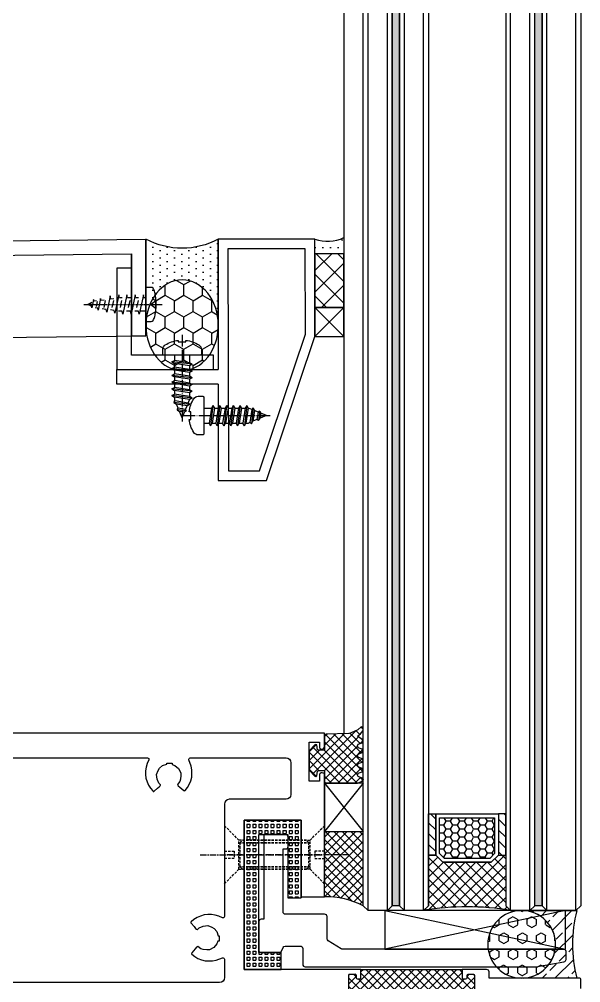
# Model space of a CAD drawing. Header units: millimetres. Extents: x 19684 to 58158, y -7929 to 13062.
# Drawn here: x 54961 to 55077.2, y 4897.6 to 5097.2 of the extents above; entities that cross this region are included whole.
import ezdxf

# ---------------------------------------------------------------- set-up
doc = ezdxf.new("R2010")
doc.units = ezdxf.units.MM
for name, pattern in [('ACAD_ISO04W100', [30, 24, -3, 0, -3]), ('CENTER', [2, 1.25, -0.25, 0.25, -0.25]), ('CONTINOUS', [0]), ('DASHED', [0.75, 0.5, -0.25]), ('HIDDEN', [0.375, 0.25, -0.125])]:
    doc.linetypes.add(name, pattern=pattern)
for name, color, linetype in [('01', 1, 'Continuous'), ('Alum', 4, 'Continuous'), ('CEN', 3, 'ACAD_ISO04W100'), ('F-Alum', 4, 'Continuous'), ('F-Bolt', 32, 'Continuous'), ('F-center', 6, 'ACAD_ISO04W100'), ('F-gasket', 8, 'Continuous'), ('F-Glass', 5, 'Continuous'), ('F-Glazing', 8, 'Continuous'), ('F-Misc', 1, 'Continuous'), ('F-seslants', 8, 'Continuous'), ('F-text', 7, 'Continuous'), ('F_MISC', 8, 'Continuous'), ('FIXING', 6, 'Continuous'), ('FIXINGS BOLTS', 1, 'Continuous'), ('GLAZING', 8, 'Continuous'), ('HAT', 155, 'Continuous'), ('PJ', 4, 'Continuous'), ('REF', 1, 'HIDDEN'), ('SC', 6, 'Continuous'), ('SCREW', 6, 'Continuous'), ('TC', 4, 'Continuous'), ('铝板', 7, 'Continuous')]:
    doc.layers.add(name, color=color, linetype=linetype)

# ---------------------------------------------------------------- blocks, each defined once
blk = doc.blocks.new('*U10')
at = {"layer": 'F-Misc'}
blk.add_lwpolyline([(0, -8.000024006068998), (0, 0), (-37.42235553455971, 0), (-37.42235553455971, -8.000024006068998)], close=True, dxfattribs=at)
for points in [[(0, -8.000024006068998), (-37.42235553455971, 0)], [(-37.42235553455971, -8.000024006068998), (0, 0)]]:
    blk.add_lwpolyline(points, dxfattribs=at)
blk = doc.blocks.new('*U11')
at = {"layer": 'HAT'}
h = blk.add_hatch(dxfattribs=at)
h.set_pattern_fill('ANSI33', color=256, scale=1.166666628937485)
h.set_pattern_definition([(45, (-100240.1432341858, -27818.98356637354), (-2.619241283940741, 2.619241283940741), []), (45, (-100237.5239917706, -27818.98356637354), (-2.619241283940741, 2.619241283940741), [1.852083273438259, -0.9260416367191295])])
edge = h.paths.add_edge_path()
edge.add_arc((6.999999773624912, 25.8588414987122), 26.7895442381215, 254.8530260690202, 285.14697393097975, ccw=False)
edge.add_line((0, 5.921188124257726e-16), (0, -11.07580181467913))
edge.add_arc((6.999999773624912, -11.44017964177985), 7.009477015557685, 2.979783772836811, 177.0202162271633, ccw=False)
edge.add_line((13.99999954724982, -11.07580181467913), (13.99999954724982, 0))
h = blk.add_hatch(dxfattribs=at)
h.set_pattern_fill('HEX', color=256, scale=1.166666628937485)
h.set_pattern_definition([(0, (-100240.1432341858, -27818.98356637354), (0, 1.924740937755226), [1.111249964062955, -2.222499928125909]), (120, (-100240.1432341858, -27818.98356637354), (-1.666874547799909, -0.9623704688776129), [1.111249964062954, -2.222499928125907]), (59.99999999999999, (-100239.0319842218, -27818.98356637354), (-1.666874547799909, 0.9623704688776135), [1.111249964062955, -2.222499928125909])])
edge = h.paths.add_edge_path()
edge.add_arc((6.999999773624912, -11.44017964177985), 7.009477015557685, 0, 360)
at = {"layer": '01'}
blk.add_lwpolyline([(13.99999954724982, 5.921188124257726e-16, -0.1329575385010826), (0, 5.921188124257726e-16), (0, -11.07580181467913, -0.9492999147649731), (13.99999954724982, -11.07580181467913)], format="xyb", close=True, dxfattribs=at)
blk.add_circle((6.999999773624912, -11.44017964177985), 7.009477015557685, dxfattribs=at)
blk = doc.blocks.new('NO8x12P')
at = {"layer": 'CEN', "linetype": 'CENTER', "ltscale": 0.2}
blk.add_line((-9.592326932761353e-14, -12.8285405160664), (-9.592326932761353e-14, 3.398157710084519), dxfattribs=at)
at = {"layer": 'SCREW'}
for p, q in [((-1.4210854715202e-14, 1.053265969820643), (-0.8475015302247293, 2.119215633069331)), ((-1.4210854715202e-14, 1.053265969820643), (0.8448461634855704, 2.115875831097753)), ((-2.337187142653075, 2.842170943040401e-14), (2.337187142653075, -5.684341886080801e-14)), ((1.999999999999979, -0.5125000000000455), (-2.000000000000021, -1.36250000000004)), ((-2.000000000000021, -1.36250000000004), (-1.399999999999999, -1.490000000000038)), ((-1.399999999999999, -5.684341886080801e-14), (-1.399999999999999, -1.235000000000042)), ((-1.399999999999999, -1.490000000000038), (-1.399999999999999, -2.280476389277453)), ((0.8207432045341889, -1.613092069036526), (-0.6684589114083437, -1.929547518674326)), ((1.399999999999956, -0.3850000000000477), (1.399999999999956, -2.842170943040401e-14)), ((1.399999999999956, -0.3850000000000477), (1.999999999999979, -0.5125000000000739)), ((1.399999999999956, -2.085000000000065), (1.399999999999956, -1.490000000000038)), ((1.999999999999979, -2.212500000000063), (-2.000000000000021, -3.062500000000057)), ((-2.000000000000021, -3.062500000000057), (-1.399999999999999, -3.190000000000055)), ((1.999999999999979, -3.91250000000008), (-2.000000000000021, -4.762500000000074)), ((-1.399999999999999, -3.190000000000055), (-1.399999999999999, -3.98047638927747)), ((0.8207432045341889, -3.313092069036543), (-0.6684589114083437, -3.629547518674343)), ((1.399999999999956, -2.085000000000065), (1.999999999999979, -2.212500000000091)), ((1.399999999999956, -3.785000000000082), (1.399999999999956, -3.190000000000055)), ((1.399999999999956, -3.785000000000082), (1.999999999999979, -3.912500000000108)), ((-2.000000000000021, -4.762500000000074), (-1.399999999999999, -4.890000000000072)), ((1.999999999999979, -5.612500000000068), (-1.850269997631077, -6.430682374496627)), ((-1.399999999999999, -4.890000000000072), (-1.399999999999999, -5.680476389277487)), ((0.8207432045341889, -5.013092069036531), (-0.6684589114083437, -5.329547518674332)), ((1.399999999999956, -5.48500000000007), (1.399999999999956, -4.890000000000043)), ((1.399999999999956, -5.48500000000007), (1.999999999999979, -5.612500000000097)), ((-1.850269997631095, -6.430682374496655), (-1.250269997631072, -6.558182374496653)), ((1.763038332498844, -7.353554645236414), (-1.628830258765866, -8.105279779105445)), ((-1.250269997631072, -6.558182374496653), (-1.14875659797169, -7.335399966735366)), ((0.8207432045341889, -6.700830873705627), (-0.6684589114083437, -7.017286323343427)), ((1.163038332498822, -7.226054645236417), (1.243176155889252, -6.612494993488355)), ((1.163038332498822, -7.226054645236417), (1.763038332498844, -7.353554645236443)), ((-1.628830258765866, -8.105279779105445), (-1.028830258765844, -8.232779779105442)), ((1.24336841265373, -9.362169000346995), (-1.223901762609977, -9.886463912590528)), ((-1.223901762609977, -9.886463912590528), (-0.8039017626099607, -9.975713912590521)), ((-1.028830258765844, -8.232779779105442), (-0.9255022707584644, -9.044703282709975)), ((-0.8039017626099607, -9.975713912590521), (-0.732887995395366, -10.51941700356741)), ((0.8207432045341889, -8.400830873705615), (-0.6684589114083437, -8.717286323343444)), ((0.8937415206731671, -9.287873285801112), (0.9773835673968634, -8.647484229945917)), ((0.8937415206731671, -9.287873285801112), (1.24336841265373, -9.362169000346995)), ((1.040702267445205, -10.80661554530127), (-0.7351758146690699, -11.18398963775056)), ((-0.7351758146690699, -11.18398963775056), (-0.3991758146690572, -11.25538963775057)), ((0.5745202431739713, -10.09929923636142), (-0.4679212379858413, -10.32081805110789)), ((-0.3991758146690572, -11.25538963775057), (-2.131628207280301e-14, -12.00159149140154)), ((0.2928180681170502, -11.39994922226902), (-0.2284026724628561, -11.51070862964227)), ((-2.131628207280301e-14, -12.00159149140154), (0.4924985408824014, -11.21581091302329)), ((0.7047022674451924, -10.73521554530126), (0.7716660813703484, -10.22252013365397)), ((0.7047022674451924, -10.73521554530126), (1.040702267445205, -10.80661554530127))]:
    blk.add_line(p, q, dxfattribs=at)
blk.add_lwpolyline([(0, 0), (-3.522119996068504, -8.526512829121202e-14), (-3.522119996068504, 1.13103107049173, -0.2215735973894983), (-3.345515279383463, 1.509989427869669, -0.0552682852387254), (-2.496689816406118, 1.837980642229837, -0.01016361001359487), (-1.453904505300542, 2.050560323755093, -0.03579441331581616), (-0.02108236939839969, 2.153265969820637, -0.0005246549716106378), (9.947598300641403e-14, 2.153243847874705, -0.0005246549716106378), (0.02108236939847075, 2.153265969820637, -0.03579441331581616), (1.453904505300613, 2.050560323755093, -0.01016361001359487), (2.496689816406189, 1.837980642229837, -0.0552682852387254), (3.345515279383534, 1.509989427869669, -0.2215735973894983), (3.522119996068575, 1.13103107049173), (3.522119996068476, -8.526512829121202e-14)], format="xyb", close=True, dxfattribs=at)
blk = doc.blocks.new('A$C7DD26159')
at = {"layer": 'FIXING', "xscale": -1, "rotation": 359.9999999999999}
blk.add_blockref('NO8x12P', (0, 0), dxfattribs=at)
blk = doc.blocks.new('8MMJF')
at = {"ltscale": 5}
h = blk.add_hatch(dxfattribs=at)
h.set_pattern_fill('HONEY', color=251, scale=0.75, style=0)
h.set_pattern_definition([(0, (65572.6175727402, -121989.9938489154), (1.7859375, 1.03111125), [1.190625, -2.38125]), (120, (65572.6175727402, -121989.9938489154), (-1.785937286627927, 1.031111619571272), [1.190624999999999, -2.381249999999999]), (59.99999999999999, (65572.6175727402, -121989.9938489154), (2.133720730101984e-07, 2.062222869571271), [-2.38125, 1.190625])])
edge = h.paths.add_edge_path()
edge.add_ellipse((-9.5, 0), major_axis=(-5, 0), ratio=0.8, start_angle=0, end_angle=360)
at = {"ltscale": 10}
h = blk.add_hatch(dxfattribs=at)
h.set_pattern_fill('DOTS', color=251, scale=0.5, style=0)
h.set_pattern_definition([(0, (65572.6175727402, -121989.9938489154), (0.396875, 0.79375), [0, -0.79375])])
edge = h.paths.add_edge_path()
edge.add_line((-1.77635683940025e-15, 4), (-9.499999999999998, 4))
edge.add_ellipse((-9.5, 0), major_axis=(-5, 0), ratio=0.8, start_angle=90, end_angle=270, ccw=False)
edge.add_line((-8.91525029986322, -4), (0, -4))
edge.add_arc((7.500000000014548, 2.442490654175344e-15), 8.500000000012836, 151.9275130641932, 208.0724869358068, ccw=False)
at = {"color": 6, "linetype": 'CONTINOUS'}
blk.add_lwpolyline([(-9.5, 4), (0, 4, 0.2499999999995721), (0, -4), (-9.5, -4)], format="xyb", dxfattribs=at)
blk.add_ellipse((-9.5, 0), major_axis=(-5, 0), ratio=0.8, dxfattribs=at)
blk = doc.blocks.new('PG42-13')
at = {"layer": 'F-center', "color": 8, "ltscale": 0.1}
blk.add_line((0, 4.160598892762209), (0, -14.03404386090006), dxfattribs=at)
at = {"layer": 'SC'}
for p, q in [((-1.549999999999955, 0), (-1.549999999999955, -1.590192378864685)), ((1.549999999999955, 0), (1.549999999999955, -1.090192378864685)), ((-2.1099999999999, -1.899999999999977), (2.1099999999999, -1.399999999999977)), ((-2.1099999999999, -1.899999999999977), (-1.549999999999955, -1.590192378864685)), ((-2.1099999999999, -1.899999999999977), (-1.549999999999955, -2.209807621135269)), ((-1.549999999999955, -1.590192378864685), (1.549999999999955, -1.090192378864685)), ((-1.549999999999955, -2.209807621135269), (1.549999999999955, -1.709807621135269)), ((1.549999999999955, -0.3098076211352918), (1.549999999999955, -1.090192378864685)), ((2.1099999999999, -1.399999999999977), (1.549999999999955, -1.090192378864685)), ((2.1099999999999, -1.399999999999977), (1.549999999999955, -1.709807621135269)), ((1.549999999999955, -1.709807621135269), (1.549999999999955, -2.490192378864776)), ((-2.1099999999999, -3.299999999999955), (2.1099999999999, -2.799999999999955)), ((-2.1099999999999, -3.299999999999955), (-1.549999999999955, -2.990192378864663)), ((-2.1099999999999, -3.299999999999955), (-1.549999999999955, -3.609807621135246)), ((-1.549999999999955, -2.209807621135269), (-1.549999999999955, -2.990192378864663)), ((-1.549999999999955, -2.990192378864663), (1.549999999999955, -2.490192378864776)), ((-1.549999999999955, -3.609807621135246), (1.549999999999955, -3.10980762113536)), ((-1.549999999999955, -3.609807621135246), (-1.549999999999955, -4.39019237886464)), ((-1.549999999999955, -4.39019237886464), (1.549999999999955, -3.89019237886464)), ((2.1099999999999, -2.799999999999955), (1.549999999999955, -2.490192378864776)), ((2.1099999999999, -2.799999999999955), (1.549999999999955, -3.10980762113536)), ((1.549999999999955, -3.10980762113536), (1.549999999999955, -3.89019237886464)), ((2.1099999999999, -4.200000000000045), (1.549999999999955, -3.89019237886464)), ((-2.1099999999999, -4.699999999999932), (2.1099999999999, -4.200000000000045)), ((-2.1099999999999, -4.699999999999932), (-1.549999999999955, -4.39019237886464)), ((-2.1099999999999, -4.699999999999932), (-1.549999999999955, -5.009807621135224)), ((-2.1099999999999, -6.099999999999909), (2.1099999999999, -5.600000000000023)), ((-2.1099999999999, -6.099999999999909), (-1.549999999999955, -5.790192378864731)), ((-1.549999999999955, -5.009807621135224), (1.549999999999955, -4.509807621135337)), ((-1.549999999999955, -5.009807621135224), (-1.549999999999955, -5.790192378864731)), ((-1.549999999999955, -5.790192378864731), (1.549999999999955, -5.290192378864731)), ((-1.549999999999955, -6.409807621135315), (1.549999999999955, -5.909807621135315)), ((2.1099999999999, -4.200000000000045), (1.549999999999955, -4.509807621135337)), ((1.549999999999955, -4.509807621135224), (1.549999999999955, -5.290192378864731)), ((2.1099999999999, -5.600000000000023), (1.549999999999955, -5.290192378864731)), ((2.1099999999999, -5.600000000000023), (1.549999999999955, -5.909807621135315)), ((1.549999999999955, -5.909807621135315), (1.549999999999955, -6.690192378864822)), ((-2.1099999999999, -6.099999999999909), (-1.549999999999955, -6.409807621135315)), ((-2.1099999999999, -7.5), (2.1099999999999, -7)), ((-2.1099999999999, -7.5), (-1.549999999999955, -7.190192378864708)), ((-2.1099999999999, -7.5), (-1.549999999999955, -7.809807621135405)), ((-1.549999999999955, -6.409807621135315), (-1.549999999999955, -7.190192378864595)), ((-1.549999999999955, -7.190192378864708), (1.549999999999955, -6.690192378864822)), ((-1.549999999999955, -7.809807621135405), (1.549999999999955, -7.309807621135405)), ((-1.549999999999955, -7.809807621135405), (-1.549999999999727, -8.590192378864685)), ((2.1099999999999, -7), (1.549999999999955, -6.690192378864822)), ((2.1099999999999, -7), (1.549999999999955, -7.309807621135405)), ((1.549999999999955, -7.309807621135292), (1.549999999999955, -8.0901923788648)), ((-2.1099999999999, -8.900000000000091), (2.1099999999999, -8.400000000000091)), ((-2.1099999999999, -8.900000000000091), (-1.549999999999955, -8.590192378864685)), ((-2.1099999999999, -8.900000000000091), (-1.549999999999955, -9.209807621135383)), ((-1.582491525557316, -10.23749899591917), (1.730005127810955, -9.845023089121923)), ((-1.582491525557316, -10.23749899591917), (-1.265697031240279, -9.944337061322926)), ((-1.549999999999955, -8.590192378864685), (1.549999999999955, -8.0901923788648)), ((-1.549999999999955, -9.209807621135383), (1.549999999999955, -8.709807621135383)), ((-1.549999999999727, -9.209807621135496), (-1.549999999999955, -9.257968978320378)), ((-1.265697031240279, -9.944337061323154), (-1.549999999999955, -9.257968978320378)), ((-1.265697031239824, -9.944337061322813), (1.446923518546328, -9.50681761780902)), ((1.730005127811182, -9.845023089122037), (1.171896286670062, -10.17079209102735)), ((1.446923518546782, -9.506817617809133), (1.549999999999955, -9.25796897832322)), ((1.730005127811182, -9.845023089122037), (1.446923518546782, -9.506817617808906)), ((2.1099999999999, -8.400000000000091), (1.549999999999955, -8.0901923788648)), ((2.1099999999999, -8.400000000000091), (1.549999999999955, -8.709807621135383)), ((1.549999999999955, -8.709807621135496), (1.549999999999955, -9.25796897832322)), ((-1.582491525557316, -10.23749899591917), (-1.025116830259094, -10.52514904537077)), ((-1.025116830259094, -10.52514904537088), (1.171896286670062, -10.17079209102735)), ((-0.7221140810540874, -11.25666239193788), (-1.025116830258867, -10.52514904537088)), ((-0.9196636874371507, -11.56664626062116), (-0.7221140810540874, -11.25666239193777)), ((-0.919663687437378, -11.56664626062116), (1.025754497339221, -11.34353629736756)), ((-0.9196636874371507, -11.56664626062116), (-0.4815338800729023, -11.83747437598561)), ((-0.7221140810545421, -11.25666239193811), (0.8255086495123578, -11.00704582249182)), ((-0.4815338800722202, -11.83747437598583), (0.5504814176347281, -11.67102029571049)), ((0, -13), (-0.4815338800726749, -11.83747437598549)), ((0, -13), (0.550481417635865, -11.67102029570992)), ((1.025754497339221, -11.34353629736756), (0.5504814176354103, -11.67102029571015)), ((0.8255086495123578, -11.0070458224917), (1.171896286670062, -10.17079209102724)), ((1.025754497339221, -11.34353629736756), (0.8255086495121304, -11.00704582249159))]:
    blk.add_line(p, q, dxfattribs=at)
blk = doc.blocks.new('*U171')
at = {"layer": 'SC', "color": 6}
blk.add_lwpolyline([(3.999999999999545, 0.1999999999999327), (3.999999999999772, 1.135623639735173, 0.2573443962429576), (3.470756914006187, 2.095802620534756, 0.1104181238085093), (0.7999999999997269, 3.050581369148063), (0.7999999999997269, 2.716371473349228), (-0.8000000000001821, 2.716371473349228), (-0.8000000000001821, 3.050581369148063, 0.1104181238085079), (-3.470756914006643, 2.095802620534756, 0.2573443962429576), (-4.000000000000227, 1.135623639735173), (-4.000000000000227, 0.1999999999999327, 0.4142135623730961), (-3.800000000000182, 8.881784197001252e-16), (3.799999999999727, 8.881784197001252e-16, 0.4142135623730698)], format="xyb", close=True, dxfattribs=at)
at = {"layer": 'SC'}
blk.add_blockref('PG42-13', (-2.276446069305597e-13, 8.881784197001252e-16), dxfattribs=at)
blk = doc.blocks.new('A$C299622F7')
at = {"layer": 'F-Glazing', "linetype": 'ByBlock'}
h = blk.add_hatch(dxfattribs=at)
h.set_pattern_fill('DOTS', color=8, angle=22.21760263172666)
h.set_pattern_definition([(22.21760263172667, (-370552.9303108854, -168464.7323931114), (0.1345438177253796, 1.769772096517481), [0, -1.5875])])
edge = h.paths.add_edge_path()
edge.add_arc((-5.841449882253073, 5.29789668507874), 7.886079254769457, 273.0018179832709, 317.7935769383147)
edge.add_line((-5.820766091346741e-11, -8.731149137020111e-11), (1.260427909146529, -3.085873939486874))
edge.add_line((1.260427909175633, -3.085873939489829), (-4.294099531223766, -5.354625530079034))
edge.add_line((-4.294099531252868, -5.354625530089834), (-5.428474502899917, -2.577361872510437))
h = blk.add_hatch(dxfattribs=at)
h.set_pattern_fill('ANSI37', color=8, angle=22.21760263172666)
h.set_pattern_definition([(67.21760263172665, (-370556.7115630002, -168458.4748485172), (-2.927293364741111, 1.229462710594617), []), (157.2176026317266, (-370556.7115630002, -168458.4748485172), (-1.229462710594617, -2.927293364741111), [])])
h.paths.add_polyline_path([(-0.07937778061022982, -15.67342098765948), (5.475148975878255, -13.40466967645625), (1.260423382074805, -3.085875877673971), (-4.294103953754529, -5.354627247390454)])
at = {"layer": 'F-Glazing', "color": 8, "linetype": 'ByBlock'}
blk.add_lwpolyline([(1.26042762506404, -3.085874055541353), (-4.294099350343458, -5.354625456195208), (-0.07937778058112599, -15.67342098763038), (5.475148975849152, -13.40466967645625)], close=True, dxfattribs=at)
blk.add_arc((-5.841441549127921, 5.297905873099808), 7.886079254771174, 273.0018179830308, 317.793576939674, dxfattribs=at)
at = {"layer": 'REF', "linetype": 'ByBlock'}
blk.add_lwpolyline([(-12.59980713488767, -37.91250002536981), (-5.037305328936782, -56.4275902609661), (4.220253665815108, -52.64633219366078), (2.189373157918453, -21.22794789630279), (-5.428474502870813, -2.577361872507026), (-23.94356369093293, -10.13986624323297), (-13.73418279044563, -35.13523664712557)], dxfattribs=at)
at = {"layer": 'REF', "linetype": 'ByBlock', "elevation": -1.43119442512496e-10}
blk.add_lwpolyline([(0.2051364511426073, -21.53638368373504), (-6.523732984613162, -5.185121228394564), (-21.3358043350745, -11.23512472494622), (-3.845144525781507, -53.78025106716086), (2.131577390799066, -51.33905377358315)], close=True, dxfattribs=at)
at = {"layer": 'REF', "linetype": 'ByBlock'}
for points, elevation in [([(2.189373530593002, -21.22794774408976), (5.475148975849152, -13.40466967645625), (7.743900287052384, -18.95919643288653), (-0.07937949054758064, -15.673421686035)], 1.43119442512496e-10), ([(-12.5998045700253, -37.91249897771922), (-32.04063263724674, -45.85312220323249), (-33.17500829283381, -43.0758588250319), (-13.73418022561236, -35.13523559954774)], -1.43119442512496e-10)]:
    blk.add_lwpolyline(points, dxfattribs=dict(at, elevation=elevation))
blk.add_lwpolyline([(5.475148975849152, -13.40466967645625), (-0.07937778058112599, -15.67342098763038), (2.189373530593002, -21.22794774408976), (7.743900287052384, -18.95919643288653)], close=True, dxfattribs=at)
blk = doc.blocks.new('*U19')
at = {"layer": 'F-Misc'}
blk.add_lwpolyline([(0, -10.00746549291965), (0, 0), (-7.999999999996319, 0), (-7.999999999996319, -10.00746549291965)], close=True, dxfattribs=at)
for points in [[(0, -10.00746549291965), (-7.999999999996319, 0)], [(-7.999999999996319, -10.00746549291965), (0, 0)]]:
    blk.add_lwpolyline(points, dxfattribs=at)
blk = doc.blocks.new('A$C7BD36DE1')
at = {"color": 8, "linetype": 'DASHED', "extrusion": (1.844508499941265e-07, -9.327118357810708e-07, 0.999999999999548)}
for p, q in [((1.320775481872261e-06, 5.999999999985448, 5.596270771061895e-06), (-1.320771843893453e-06, -5.999999999992724, -5.596270771061895e-06)), ((3.000000660384103, 2.999999339619535, 2.244782219613939e-06), (1.320775481872261e-06, 5.999999999985448, 5.596270771061895e-06)), ((2.999999339612259, -3.000000660380465, -3.351488551461834e-06), (3.000000660384103, 2.999999339619535, 2.244782219613939e-06)), ((16.99996435301, 2.991327462746995, 0.001032424319277303), (3.000000494270353, 2.991330546290556, 0.001035006627386988)), ((3.000000384185114, 2.491330546326935, 0.001034540271489453), (17.49996424293204, 2.49132735269086, 0.001031865737852081)), ((17.49996424296114, 2.491327352676308, -2.542542164158529e-05), (16.99996435301, 2.991327462746995, -2.542542164158529e-05)), ((17.49996314233431, -2.508672647316416, 0.001027202178876148), (17.49996424296114, 2.491327352676308, 0.001031865737852043)), ((1.652624632697552e-07, 0.7499999990395736, -2.542542164158529e-05), (2.000000165262463, 0.7499995587859303, -2.542542164158529e-05)), ((2.000000165262463, 0.7499995587859303, 0.001033100562357718), (1.999999835086783, -0.7500004412213457, 0.001031701494664944)), ((1.999999835086783, -0.7500004412213457, -2.542542164158529e-05), (-1.649132173042744e-07, -0.7500000009604264, -2.542542164158529e-05)), ((-1.320771843893453e-06, -5.999999999992724, -5.596270771061895e-06), (2.999999339612259, -3.000000660380465, -3.351488551461834e-06)), ((2.99999928354373, -2.508669453673065, 0.001029876712513561), (17.49996314229065, -2.508672647301864, 0.00102720217887619)), ((2.999999173531251, -3.008669453687617, 0.001029410356615926), (16.99996303226362, -3.008672537260281, 0.001026828048506213)), ((16.99996303226362, -3.008672537260281, -2.542542164158529e-05), (17.49996314233431, -2.508672647316416, -2.542542164158529e-05))]:
    blk.add_line(p, q, dxfattribs=at)
at = {"color": 8, "linetype": 'CENTER', "extrusion": (1.844508499941265e-07, -9.327118357810708e-07, 0.999999999999548)}
blk.add_line((-4.999999999847205, 1.099702785722911e-06, 0.001033692185898542), (20.49996385895065, -4.515371983870864e-06, 0.001028988690652717), dxfattribs=at)
blk = doc.blocks.new('A$C57E61DF8')
at = {"layer": 'GLAZING'}
h = blk.add_hatch(dxfattribs=at)
h.set_pattern_fill('ANSI37', color=256, scale=10)
h.set_pattern_definition([(45, (33510.59369597723, 50850.56907076713), (-0.8838834764831844, 0.8838834764831844), []), (135, (33510.59369597723, 50850.56907076713), (-0.8838834764831844, -0.8838834764831843), [])])
h.paths.add_polyline_path([(0, -11.16902688858681), (-0.2901045945036458, -10.95144844270544), (-0.652735337644117, -10.1536608078095), (-0.9428399321477627, -10.0086085105504), (-1.305470675288234, -10.1536608078095), (-1.59557526979188, -10.95144844270544), (-1.958206012932351, -11.16902688858681), (-2.320836756065546, -10.95144844270544), (-2.610941350576468, -10.1536608078095), (-2.973572093709663, -10.0086085105504), (-3.336202836850134, -10.1536608078095), (-3.62630743135378, -10.95144844270544), (-3.988938174494251, -11.16902688858681), (-4.279042768997897, -10.95144844270544), (-5.004304255271563, -10.0086085105504), (-5.511987295663857, -10.66134384819452), (-6.164722633307974, -11.16902688858681), (-6.599879525070719, -11.16902688858681), (-6.889984119574365, -11.02397459133499), (-6.962510268203914, -10.80639614545362), (-6.309774930559797, -10.08113465917995), (-5.65703959291568, -8.703137835262169), (-5.584513444286131, -8.195454794869875), (-5.439461147034308, -3.481255134109233), (-5.149356552523386, -3.191150539598311), (-2.103258310184174, -3.191150539598311), (-2.103258310184174, -1.958206012939627), (-2.175784458813723, -1.740627567058254), (-3.191150539591035, -1.595575269799156), (-3.263676688220585, -1.377996823917783), (-3.191150539591035, -1.160418378036411), (-1.958206012932351, 0), (0, 0), (2.0307321615619, 0), (3.263676688227861, -1.160418378036411), (3.336202836850134, -1.377996823917783), (3.191150539598311, -1.595575269799156), (2.248310607443273, -1.740627567058254), (2.10325831019145, -1.958206012939627), (2.10325831019145, -3.191150539598311), (4.424095066256996, -3.191150539598311), (4.714199660767918, -3.481255134109233), (4.714199660767918, -10.0086085105504), (4.351568917634722, -10.95144844270544), (3.988938174494251, -11.16902688858681), (4.061464323123801, -11.16902688858681), (3.698833579990605, -10.95144844270544), (3.336202836850134, -10.1536608078095), (3.046098242346488, -10.0086085105504), (2.683467499206017, -10.1536608078095), (2.393362904702371, -10.95144844270544), (2.0307321615619, -11.16902688858681), (1.668101418428705, -10.95144844270544), (1.377996823917783, -10.1536608078095), (1.015366080784588, -10.0086085105504), (0.652735337644117, -10.1536608078095), (0.3626307431404712, -10.95144844270544)])
at = {"layer": 'GLAZING', "flags": 128}
blk.add_lwpolyline([(0, -11.16902688858681), (-0.2901045945036458, -10.95144844270544), (-0.652735337644117, -10.1536608078095), (-0.9428399321477627, -10.0086085105504), (-1.305470675288234, -10.1536608078095), (-1.59557526979188, -10.95144844270544), (-1.958206012932351, -11.16902688858681), (-2.320836756065546, -10.95144844270544), (-2.610941350576468, -10.1536608078095), (-2.973572093709663, -10.0086085105504), (-3.336202836850134, -10.1536608078095), (-3.62630743135378, -10.95144844270544), (-3.988938174494251, -11.16902688858681), (-4.279042768997897, -10.95144844270544), (-5.004304255271563, -10.0086085105504), (-5.511987295663857, -10.66134384819452), (-6.164722633307974, -11.16902688858681), (-6.599879525070719, -11.16902688858681), (-6.889984119574365, -11.02397459133499), (-6.962510268203914, -10.80639614545362), (-6.309774930559797, -10.08113465917995), (-5.65703959291568, -8.703137835262169), (-5.584513444286131, -8.195454794869875), (-5.439461147034308, -3.481255134109233), (-5.149356552523386, -3.191150539598311), (-2.103258310184174, -3.191150539598311), (-2.103258310184174, -1.958206012939627), (-2.175784458813723, -1.740627567058254), (-3.191150539591035, -1.595575269799156), (-3.263676688220585, -1.377996823917783), (-3.191150539591035, -1.160418378036411), (-1.958206012932351, 0), (0, 0), (2.0307321615619, 0), (3.263676688227861, -1.160418378036411), (3.336202836850134, -1.377996823917783), (3.191150539598311, -1.595575269799156), (2.248310607443273, -1.740627567058254), (2.10325831019145, -1.958206012939627), (2.10325831019145, -3.191150539598311), (4.424095066256996, -3.191150539598311), (4.714199660767918, -3.481255134109233), (4.714199660767918, -10.0086085105504), (4.351568917634722, -10.95144844270544), (3.988938174494251, -11.16902688858681), (4.061464323123801, -11.16902688858681), (3.698833579990605, -10.95144844270544), (3.336202836850134, -10.1536608078095), (3.046098242346488, -10.0086085105504), (2.683467499206017, -10.1536608078095), (2.393362904702371, -10.95144844270544), (2.0307321615619, -11.16902688858681), (1.668101418428705, -10.95144844270544), (1.377996823917783, -10.1536608078095), (1.015366080784588, -10.0086085105504), (0.652735337644117, -10.1536608078095), (0.3626307431404712, -10.95144844270544)], close=True, dxfattribs=at)
blk = doc.blocks.new('A$C094F658A')
at = {"layer": 'F-gasket'}
h = blk.add_hatch(dxfattribs=at)
h.set_pattern_fill('SQUARE', color=1, scale=5, angle=269.9999873875594, style=0)
h.set_pattern_definition([(269.9999873875594, (31398.10704547868, 51264.18423071678), (0.6249999999999849, -1.375803849772552e-07), [0.625, -0.625]), (359.9999873875594, (31398.10704547868, 51264.18423071678), (1.375803850155255e-07, 0.6249999999999849), [0.625, -0.625])])
h.paths.add_polyline_path([(-69.66187779183747, 52.0225589190668), (-69.66187250346411, 21.09186896160827), (-62.04852218879387, 21.09186728828354), (-62.04852141939045, 24.59185187562252), (-66.66187173534126, 24.5918528897746), (-66.66187793080462, 49.00738901851582), (-60.66187804543006, 49.00738769775489), (-60.66188177251752, 35.91033215809148), (-57.8697610051895, 35.91033149776922), (-57.86976152476927, 52.02255627754494)])
at = {"layer": 'F-seslants'}
h = blk.add_hatch(dxfattribs=at)
h.set_pattern_fill('ANSI37', color=256, scale=9.999999999999998, angle=-90.0000000000051)
h.set_pattern_definition([(314.9999999999949, (50805.19738539262, -33442.735787117), (0.883883476483263, 0.8838834764831061), []), (44.9999999999949, (50805.19738539262, -33442.735787117), (-0.8838834764831055, 0.8838834764832629), [])])
edge = h.paths.add_edge_path()
edge.add_ellipse((-52.45176820507913, 20.45692487963242), major_axis=(11.06777626386783, 11.06777626386783), ratio=0.9999999999999207, start_angle=16.82829953161988, end_angle=47.32244521140126)
edge.add_line((-53.08604566895519, 36.09626741544344), (-53.08604566896247, 49.56761491519865))
edge.add_line((-53.08604566896975, 49.5676149152132), (-45.06212365614192, 49.5676149152132))
edge.add_line((-45.06212365613464, 49.5676149152132), (-45.06212365612737, 34.25491372923716))
at = {"layer": 'FIXINGS BOLTS', "ltscale": 250}
h = blk.add_hatch(dxfattribs=at)
h.set_pattern_fill('ANSI37', color=256, scale=10, angle=90)
h.set_pattern_definition([(135, (10125.87243867123, -19199.31143374362), (-0.8838834764831844, -0.8838834764831843), []), (225, (10125.87243867123, -19199.31143374362), (0.8838834764831843, -0.8838834764831844), [])])
edge = h.paths.add_edge_path()
edge.add_line((-45.52000144852536, 19.12039165710303), (-45.52000144852536, 21.0703915677077))
edge.add_line((-45.52000144852536, 21.0703915677077), (-24.52000144852536, 21.0703915677077))
edge.add_line((-24.52000144852536, 21.0703915677077), (-24.52000144852536, 19.12039165710303))
edge.add_line((-24.52000144852536, 19.12039165710303), (-23.7699514402284, 19.12039156769606))
edge.add_arc((-23.7699514402284, 19.37034155939909), 0.2499499917030334, 270, 360)
edge.add_line((-23.52000144852536, 19.37034155939909), (-23.52000144852536, 19.87039156769606))
edge.add_arc((-23.32000144851372, 19.87039156769606), 0.2000000000116415, 90, 180, ccw=False)
edge.add_line((-23.32000144851372, 20.0703915677077), (-22.220001448537, 20.0703915676786))
edge.add_arc((-22.22000144852245, 19.87039156768151), 0.1999999999970896, 4.168782652413938e-09, 90.00000000416878, ccw=False)
edge.add_line((-22.02000144852536, 19.87039156769606), (-22.02000144852536, 16.19350705149554))
edge.add_arc((-22.2200014485079, 16.19350705152465), 0.1999999999825377, 269.9999999916624, 359.9999999916624, ccw=False)
edge.add_line((-22.220001448537, 15.99350705154211), (-23.32000144851372, 15.99350705154211))
edge.add_arc((-23.32000144852827, 16.1935070515392), 0.1999999999970896, 180.0000000041688, 270.0000000041688, ccw=False)
edge.add_line((-23.52000144852536, 16.19350705152465), (-23.52000144852536, 16.19355705982161))
edge.add_arc((-23.7699514402284, 16.19355705982161), 0.2499499917030334, 0, 90)
edge.add_line((-23.7699514402284, 16.44350705152465), (-24.52000151689026, 16.44350705152465))
edge.add_line((-24.52000151689026, 16.44350705152465), (-24.52000144852536, 14.99350691842119))
edge.add_line((-24.52000144852536, 14.99350691842119), (-45.52000144852536, 14.99350705154211))
edge.add_line((-45.52000144852536, 14.99350705154211), (-45.52000138016047, 16.44350705155375))
edge.add_line((-45.52000138016047, 16.44350705155375), (-46.27005145682233, 16.44350705155375))
edge.add_arc((-46.27005145682233, 16.19355705985072), 0.2499499917030334, 90, 180)
edge.add_line((-46.52000144852536, 16.19355705985072), (-46.52000144852536, 16.19350705155375))
edge.add_arc((-46.720001448537, 16.19350705155375), 0.2000000000116415, -90, 0, ccw=False)
edge.add_line((-46.720001448537, 15.99350705154211), (-47.82000144851372, 15.99350705154211))
edge.add_arc((-47.82000144851372, 16.19350705155375), 0.2000000000116415, 180, 270, ccw=False)
edge.add_line((-48.02000144852536, 16.19350705155375), (-48.02000144852536, 19.87039156769606))
edge.add_arc((-47.82000144851372, 19.87039156769606), 0.2000000000116415, 90, 180, ccw=False)
edge.add_line((-47.82000144851372, 20.0703915677077), (-46.720001448537, 20.0703915677077))
edge.add_arc((-46.720001448537, 19.87039156769606), 0.2000000000116415, 0, 90, ccw=False)
edge.add_line((-46.52000144852536, 19.87039156769606), (-46.52000144852536, 19.37034155939909))
edge.add_arc((-46.27005145682233, 19.37034155939909), 0.2499499917030334, 180, 270)
edge.add_line((-46.27005145682233, 19.12039156769606), (-45.52000144852536, 19.12039165710303))
at = {"layer": 'F-Alum'}
for p, q in [((-45.52000144852536, 21.07034428975749), (-54.97612756357285, 21.07034428975749)), ((-47.82000144851372, 20.07034428975749), (-46.7200014485079, 20.07034428975749)), ((-45.52000144852536, 19.12034437915281), (-45.52000144852536, 21.07034428975749)), ((-48.02000144852536, 16.19345977360354), (-48.02000144852536, 19.87034428974584)), ((-46.52000144852536, 19.87034428974584), (-46.52000144852536, 19.37029428144888)), ((-46.27005145682233, 19.12034428974584), (-45.52000144852536, 19.12034437915281))]:
    blk.add_line(p, q, dxfattribs=at)
for points in [[(-45.70610332027445, 21.07034429708438), (-69.66187275897391, 21.0703442763479), (-69.66187275897391, 52.02255624973623), (-57.8697610051895, 52.02255627754494), (-57.8697610051895, 36.09626741544344), (-53.04000000512315, 36.09626741544344), (-53.04000000512315, 44.34203119347512), (-53.04000000512315, 61.60534329948132, 0.1972853755572405), (-53.71530812088895, 61.78051021913416, 0.2462364819594901), (-54.11328022736416, 61.50872914819047), (-54.11328022736416, 60.07215794430522), (-56.2598406718389, 60.07215794430522), (-56.25984067183163, 68.12175961108005), (-54.11328022736416, 68.12175961108005), (-54.11328022736416, 67.2256038171763, 0.6147112630160135), (-53.36439879592217, 66.80205763725098, 0.2095736137334167), (-53.04000000513042, 67.14362266362878), (-53.04000000512315, 70), (-260, 70)], [(-117.5953307203454, 64.90191894437885), (-89.70335319028527, 64.90191894437885, -0.5338388893812198), (-89.42594976073451, 64.48769400280435), (-89.74954989999242, 63.7018079503323), (-89.98550124788744, 62.99395390663994), (-90.10347692183132, 62.20744941366138), (-90.10347692183132, 61.46027014532592), (-90.02482647253782, 60.67376565234736), (-89.7888751246428, 59.9265863840119), (-89.47427332744701, 59.21873234031955), (-89.08102108095045, 58.58952874594252), (-88.6091183851604, 58.0389756008517), (-88.53046793585963, 57.96032515153638), (-88.41249226191576, 57.96032515153638), (-88.29451658797188, 57.99965037619404), (-87.60632515660836, 58.62885397058562), (-87.25239813476219, 58.90413054311648), (-87.05577201151755, 59.10075666639023), (-87.01644678686716, 59.21873234031955), (-87.01644678686716, 59.29738278960576), (-87.0479069665962, 59.36030314906384), (-87.33104858406296, 59.6906350361096), (-87.72149188593903, 60.4715216398472), (-87.83232382419374, 61.46900908413227), (-87.51726508903084, 62.27916011742491), (-87.19341029779025, 62.7973277833953), (-86.61736858118093, 63.29107782621577), (-85.71871437344089, 63.62807315411919), (-85.71871437344089, 63.81978362429072), (-84.61760808325926, 63.81978362429072), (-84.61760808325926, 63.5592540109792), (-84.030642693142, 63.33914198969433), (-83.29529740443104, 62.70884602794831), (-82.83111930632731, 61.7804898317263), (-82.76932252474944, 61.22431879743817), (-82.84797297404293, 60.51646475374582), (-83.0249364849733, 59.98557422096201), (-83.46734526228101, 59.36620193271665), (-83.4693115235059, 59.36030314904929), (-83.35920089448337, 59.14008189103333), (-83.00527387264447, 58.86480531847337), (-82.17431477788341, 58.12617501203204), (-81.9828180317636, 58.07830082549481), (-81.89105917423149, 58.1241802542645), (-81.3929396620224, 58.7468296445295), (-81.03901264017622, 59.37603323892108), (-80.72441084298771, 60.12321250725654), (-80.52778471973579, 60.870391775592), (-80.48845949509268, 61.61757104392746), (-80.48845949509268, 62.40407553690602), (-80.64576039368694, 63.15125480524148), (-81.12251972444938, 64.5020729090611, -0.5174655677547858), (-80.83962262436398, 64.90191894437885), (-61.01632144967152, 64.90191894437885, -0.4142135623731487), (-60.01632144965697, 63.90191894434975), (-60.01632144965697, 57.31567716647987, -0.4142135623731127), (-61.01632144965697, 56.31567716647987), (-72.76108060858678, 56.31567716647987, 0.4142135623731865), (-73.76108060858678, 55.31567716647987), (-73.76108060860133, 32.04405098527786, -0.5338388893777644), (-74.17530555017584, 31.76664755571983), (-74.96119160264061, 32.09024769498501), (-75.66904564632569, 32.32619904287276), (-76.45555013931153, 32.44417471681663), (-77.20272940764698, 32.44417471681663), (-77.98923390063283, 32.36552426751587), (-78.73641316896828, 32.12957291962812), (-79.44426721266063, 31.81497112242505), (-80.07347080704494, 31.42171887593577), (-80.62402395213576, 30.94981618014572), (-80.70267440142925, 30.87116573084495), (-80.70267440142925, 30.75319005690108), (-80.66334917678614, 30.6352143829572), (-80.03414558239456, 29.9470229515864), (-79.75886900984915, 29.59309592974023), (-79.56224288660451, 29.39646980649559), (-79.44426721266063, 29.35714458185248), (-79.36561676335987, 29.35714458185248), (-79.30269640391634, 29.38860476156697), (-78.97236451687058, 29.67174637905555), (-78.19147791312571, 30.06218968093162), (-77.19399046884791, 30.17302161917905), (-76.38383943555527, 29.85796288400888), (-75.86567176957033, 29.53410809277557), (-75.37192172674986, 28.95806637614442), (-75.03492639886099, 28.05941216842621), (-74.84321592868946, 28.05941216842621), (-74.84321592868946, 26.95830587824457), (-75.10374554200098, 26.95830587824457), (-75.32385756329313, 26.37134048811276), (-75.95415352503187, 25.63599519940908), (-76.88250972123933, 25.17181710130535), (-77.43868075554201, 25.11002031972748), (-78.14653479923436, 25.18867076902825), (-78.67742533200362, 25.36563427996589), (-79.29679762023443, 25.80804305727361), (-79.30269640391634, 25.81000931849121), (-79.52291766195412, 25.69989868946141), (-79.79819423449953, 25.34597166762978), (-80.53682454095542, 24.51501257286873), (-80.58469872748537, 24.32351582674892), (-80.53881929872296, 24.23175696922408), (-79.91616990845068, 23.73363745701499), (-79.2869663140591, 23.37971043516882), (-78.53978704572364, 23.06510863796575), (-77.79260777738818, 22.86848251472111), (-77.04542850905273, 22.829157290078), (-76.25892401606689, 22.829157290078), (-75.51174474773143, 22.98645818867953), (-74.16092664391908, 23.46321751942742, -0.5174655677540365), (-73.76108060860133, 23.18032041934202), (-73.76108060860133, 19.38714374856499, -0.414213562373095), (-74.76108060860133, 18.38714374855044), (-117.5953307203454, 18.38714374855044, -0.4142135623731179)], [(0, 17.1104650497291), (0, 19.08131642671651, 0.4125568397733197), (-0.1999967650990584, 19.28018452139804), (-18.97879731715147, 19.2801883208158), (-18.97879731715147, 20.57039157403779, 0.4142135674278949), (-19.47879732578076, 21.07039157403779), (-19.47879732578076, 21.07039157403779), (-24.52000144852536, 21.0703915677077), (-24.52000144852536, 21.0703915677077), (-24.52000144852536, 21.0703915677077), (-24.52000144852536, 19.12039165710303), (-23.7699514402284, 19.12039156769606, 0.414213562373095), (-23.52000144852536, 19.37034155939909), (-23.52000144852536, 19.87039156769606, -0.414213562373095), (-23.32000144851372, 20.0703915677077), (-22.220001448537, 20.0703915676786, -0.414213562373095), (-22.02000144852536, 19.87039156769606), (-22.02000144852536, 16.19350705149554, -0.414213562373095)]]:
    blk.add_lwpolyline(points, format="xyb", dxfattribs=at)
at = {"layer": 'F-Alum', "flags": 128}
blk.add_lwpolyline([(-61.08909991348628, 49.00738835813536), (-65.62505769544805, 49.00738835813536), (-65.62505769544805, 31.47926495691354), (-66.16187253291719, 31.47926495691354, 0.4142135623730951), (-66.66187253291719, 30.97926495691354), (-66.66187253291719, 25.09185210804571, 0.4142135623730951), (-66.16187253291719, 24.59185210804571), (-62.0702639670053, 24.59185210804571), (-61.62883226809208, 25.62185940550989, -0.3000210814279202), (-61.16925975307822, 25.92489975620992), (-58.05271360377083, 25.92489975620992, -0.4142135623730951), (-57.55271360377083, 25.42489975620992), (-57.55271360377083, 22.12952400100767, 0.4142135623730951), (-57.05271360377083, 21.62952400100767), (-9.29254978928293, 21.62952400100767), (-3.477029368412332, 22.66803245777555, 0.374803551812273), (-3.045019378776487, 23.16338824757258), (-3.045019378776487, 24.78016115464561, 0.4142135623730951), (-3.545019378776487, 25.28016115464561), (-49.31948895182722, 25.28016115464561, -0.1380035656237342), (-49.58021395654941, 25.35352023781161), (-52.27748082653852, 27.00184999167686, -0.2612747610305207), (-52.51675582180906, 27.42849090851087), (-52.51675582180906, 32.01607979438268, 0.4142135623730951), (-53.01675582180906, 32.51607979438268), (-61.12591475094814, 32.51607979438268, -0.4142135623730951), (-61.62591475094814, 33.01607979438268), (-61.62591475094814, 46.04506025109731), (-61.08909991348628, 46.04506025109731, 0.4142135623730951), (-60.58909991348628, 46.54506025109731), (-60.58909991348628, 48.50738835813536, 0.414213562373095)], format="xyb", close=True, dxfattribs=at)
at = {"layer": 'F-Alum'}
for centre, radius, start, end in [((-47.82000144851372, 19.87034428974584), 0.2000000000052751, 90, 180.0000000004169), ((-46.720001448537, 19.87034428974584), 0.2000000000043656, 359.9999999995831, 89.99999999958312), ((-46.27005145682233, 19.37029428144888), 0.2499499917012145, 179.9999999995831, 269.9999999995831)]:
    blk.add_arc(centre, radius, start, end, dxfattribs=at)
at = {"layer": 'F-gasket', "color": 1}
blk.add_polyline3d([(-69.6618772722577, 52.0225589190668, 0), (-69.66187250346411, 21.09186896160827, 0), (-69.66187250346411, 21.09186896160827, 0), (-62.04852218879387, 21.09186728828354, 0), (-62.04852141939045, 24.59185187562252, 0), (-66.66187173534126, 24.5918528897746, 0), (-66.66187793080462, 49.02255825867178, 0), (-60.66187804543006, 49.02255693791085, 0), (-60.66188177251752, 35.91033215809148, 0), (-60.66188177251752, 35.91033215809148, 0), (-57.8697610051895, 35.91033149776922, 0), (-57.8697610051895, 52.02255627754494, 0)], close=True, dxfattribs=at)
at = {"layer": 'F-seslants'}
blk.add_arc((-52.63877811608108, 19.33529617913882), 16.76577274654291, 63.04878973454229, 91.37127682770765, dxfattribs=at)
at = {"layer": 'FIXINGS BOLTS', "ltscale": 250}
blk.add_lwpolyline([(-48.02000144852536, 16.19350705155375), (-48.02000144852536, 19.87039156769606, -0.414213562373095), (-47.82000144851372, 20.0703915677077), (-46.720001448537, 20.0703915677077, -0.414213562373095), (-46.52000144852536, 19.87039156769606), (-46.52000144852536, 19.37034155939909, 0.414213562373095), (-46.27005145682233, 19.12039156769606), (-45.52000144852536, 19.12039165710303), (-45.52000144852536, 21.0703915677077), (-24.52000144852536, 21.0703915677077), (-24.52000144852536, 21.0703915677077), (-24.52000144852536, 21.0703915677077), (-24.52000144852536, 19.12039165710303), (-23.7699514402284, 19.12039156769606, 0.414213562373095), (-23.52000144852536, 19.37034155939909), (-23.52000144852536, 19.87039156769606, -0.414213562373095), (-23.32000144851372, 20.0703915677077), (-22.220001448537, 20.0703915676786, -0.414213562373095), (-22.02000144852536, 19.87039156769606), (-22.02000144852536, 16.19350705149554, -0.414213562373095)], format="xyb", dxfattribs=at)
at = {"layer": 'F_MISC', "xscale": -1, "rotation": 90}
blk.add_blockref('A$C57E61DF8', (-56.23115054472873, 64.39281647614553), dxfattribs=at)
at = {"layer": 'F_MISC', "rotation": 180.0000000000431}
blk.add_blockref('*U19', (-53.04000000512315, 49.67115132245817), dxfattribs=at)
at = {"layer": 'F_MISC'}
blk.add_blockref('A$C7BD36DE1', (-73.76108060859406, 44.83960153385124), dxfattribs=at)
at = {"layer": 'F_MISC', "xscale": -1}
blk.add_blockref('A$C7BD36DE1', (-53.03999920133356, 44.83960153385124, -3.405743846603665e-06), dxfattribs=at)
blk = doc.blocks.new('*U24')
at = {"linetype": 'Continuous'}
for points in [[(-43.56000000512402, 1.000000006141974), (-43.55999987194799, 372.1621403409665), (-45.07999987194799, 372.1621403404187), (-45.08000000512402, 1.00000000559433)], [(-14.04000000000174, 1.000000001268106), (-14.03999986682571, 372.1621403360927), (-15.55999986682571, 372.1621403360926), (-15.56000000000174, 1.000000001268219)]]:
    blk.add_hatch(color=4, dxfattribs=at).paths.add_polyline_path(points)
at = {"layer": 'TC'}
h = blk.add_hatch(dxfattribs=at)
h.set_pattern_fill('ANSI31', color=256, scale=0.5, style=0)
h.set_pattern_definition([(45, (41567.46289831595, 2291.421798873034), (-1.122532015133644, 1.122532015133644), [])])
h.paths.add_polyline_path([(-36.06000000512402, 19.99999538964944), (-36.06000001701294, 11.49999538964944), (-37.56000002024346, 11.49999538964944), (-37.56000000835455, 19.99999538964944)])
h = blk.add_hatch(dxfattribs=at)
h.set_pattern_fill('ANSI31', color=256, scale=0.5, style=0)
h.set_pattern_definition([(45, (41571.46289831595, 2291.421798879027), (-1.122532015133644, 1.122532015133644), [])])
h.paths.add_polyline_path([(-23.06000000865286, 19.99999538405465), (-23.05999999676395, 11.49999538405465), (-21.55999999353342, 11.49999538405465), (-21.56000000542234, 19.99999538405465)])
h = blk.add_hatch(dxfattribs=at)
h.set_pattern_fill('ANSI31', color=256, scale=0.5, style=0)
h.set_pattern_definition([(45, (41571.46289831595, 2291.421798876314), (-1.122532015133644, 1.122532015133644), [])])
h.paths.add_polyline_path([(-23.05999999999447, 19.99999538405465), (-23.05999998811283, 11.49999538405465), (-21.55999998488231, 11.49999538405465), (-21.55999999676395, 19.99999538405465)])
h = blk.add_hatch(dxfattribs=at)
h.set_pattern_fill('HONEY', color=256, scale=0.3, style=0)
h.set_pattern_definition([(0, (41567.46289831595, 2291.421798884622), (1.42875, 0.8248889999999999), [0.9524999999999999, -1.905]), (120, (41567.46289831595, 2291.421798884622), (-1.428749829302342, 0.8248892956570172), [0.9524999999999979, -1.904999999999996]), (59.99999999999999, (41567.46289831595, 2291.421798884622), (1.706976584081587e-07, 1.649778295657017), [-1.905, 0.9524999999999999])])
h.paths.add_polyline_path([(-24.89137084665388, 10.79999538405756), (-23.8599999967523, 11.83136623395914), (-23.8599999967523, 19.19999538405902), (-35.26000000836619, 19.1999953896538), (-35.26000000836619, 11.83136623955393), (-34.22862915846461, 10.79999538965235)])
h = blk.add_hatch(dxfattribs=at)
h.set_pattern_fill('ANSI37', color=256, scale=0.5, style=0)
h.set_pattern_definition([(45, (41567.46289831595, 2291.421798884622), (-1.122532015133644, 1.122532015133644), []), (135, (41567.46289831595, 2291.421798884622), (-1.122532015133644, -1.122532015133644), [])])
edge = h.paths.add_edge_path()
edge.add_line((-31.560000006521, 9.999995389649438), (-34.56000000835455, 9.999995389649438))
edge.add_line((-34.56000000835455, 9.999995389649438), (-36.06000000835455, 11.49999538964944))
edge.add_line((-36.06000000835455, 11.49999538964944), (-37.56000000512402, 11.49999538964944))
edge.add_line((-37.56000000512402, 11.49999538964944), (-37.56000000512402, 1.000000006862546))
edge.add_line((-37.56000000512402, 1.000000006862546), (-38.56000000512402, 6.862546086949806e-09))
edge.add_arc((-29.56000002297012, -51.73927224170339), 52.5162098069729, 80.13218764653152, 99.86781231785102, ccw=False)
edge.add_line((-20.56000000865286, 1.267761007284207e-09), (-21.56000000865286, 1.000000001267761))
edge.add_line((-21.56000000865286, 1.000000001267761), (-21.56000000865286, 11.49999538405465))
edge.add_line((-21.56000000865286, 11.49999538405465), (-23.06000000542234, 11.49999538405465))
edge.add_line((-23.06000000542234, 11.49999538405465), (-24.56000000542234, 9.999995384054653))
edge.add_line((-24.56000000542234, 9.999995384054653), (-31.560000006521, 9.999995389649438))
at = {"color": 4, "linetype": 'Continuous'}
for points in [[(-43.56000000512402, 1.000000006141974), (-43.55999987194799, 372.1621403409665), (-45.07999987194799, 372.1621403404187), (-45.08000000512402, 1.00000000559433)], [(-14.04000000000174, 1.000000001268106), (-14.03999986682571, 372.1621403360927), (-15.55999986682571, 372.1621403360926), (-15.56000000000174, 1.000000001268219)]]:
    blk.add_lwpolyline(points, close=True, dxfattribs=at)
at = {"layer": 'F-Glass'}
for points in [[(-53.07999987194799, 372.1621403404189), (-53.08000000512402, 1.00000000559433), (-52.08000000512402, 5.594330332314712e-09), (-46.08000000512402, 5.594330332314712e-09), (-45.08000000512402, 1.00000000559433), (-45.07999987194799, 372.1621403404191)], [(-37.55999987194799, 372.1621403416873), (-37.56000000512402, 1.00000000686255), (-38.56000000512402, 6.862549639663484e-09), (-42.56000000512402, 6.141974040474452e-09), (-43.56000000512402, 1.000000006141974), (-43.55999987194799, 372.1621403409667)], [(-21.55999986682571, 372.1621403360926), (-21.55999999999447, 1.000000001267765), (-20.55999999999447, 1.267764559997886e-09), (-16.55999999999447, 1.267764559997886e-09), (-15.55999999999447, 1.000000001267765), (-15.55999986682571, 372.1621403360926)], [(-14.03999986682571, 372.1621403360927), (-14.04000000000174, 1.000000001268106), (-13.04000000000174, 1.268105620511051e-09), (-9.040000000001742, 1.988681219700084e-09), (-8.040000000001742, 1.000000001988681), (-8.039999866825712, 372.1621403368135)]]:
    blk.add_lwpolyline(points, dxfattribs=at)
at = {"layer": 'PJ'}
for points in [[(-36.06000000512402, 19.99999538964944), (-36.06000001701294, 11.49999538964944), (-37.56000002024346, 11.49999538964944), (-37.56000000835455, 19.99999538964944)], [(-23.06000000865286, 19.99999538405465), (-23.05999999676395, 11.49999538405465), (-21.55999999353342, 11.49999538405465), (-21.56000000542234, 19.99999538405465)], [(-23.05999999999447, 19.99999538405465), (-23.05999998811283, 11.49999538405465), (-21.55999998488231, 11.49999538405465), (-21.55999999676395, 19.99999538405465)]]:
    blk.add_lwpolyline(points, close=True, dxfattribs=at)
at = {"layer": 'PJ', "ltscale": 3}
for points in [[(-24.55999999676395, 9.999995384054653), (-23.05999999676395, 11.49999538405465), (-23.05999999676395, 19.99999538405465), (-36.06000000835455, 19.99999538964944), (-36.06000000835455, 11.49999538964944), (-34.56000000835455, 9.999995389649438)], [(-24.89137084665388, 10.79999538405756), (-23.8599999967523, 11.83136623395914), (-23.8599999967523, 19.19999538405902), (-35.26000000836619, 19.1999953896538), (-35.26000000836619, 11.83136623955393), (-34.22862915846461, 10.79999538965235)]]:
    blk.add_lwpolyline(points, close=True, dxfattribs=at)
at = {"layer": 'PJ'}
blk.add_lwpolyline([(-31.560000006521, 9.999995389649438), (-34.56000000835455, 9.999995389649438), (-36.06000000835455, 11.49999538964944), (-37.56000000512402, 11.49999538964944), (-37.56000000512402, 1.000000006862546), (-38.56000000512402, 6.862546086949806e-09, -0.08632639570629586), (-20.56000000865286, 1.267761007284207e-09), (-21.56000000865286, 1.000000001267761), (-21.56000000865286, 11.49999538405465), (-23.06000000542234, 11.49999538405465), (-24.56000000542234, 9.999995384054653)], format="xyb", close=True, dxfattribs=at)
at = {"layer": 'TC', "color": 9, "linetype": 'Continuous'}
for p, q in [((-52.08000000512402, 5.594330332314712e-09), (-52.07999987194799, 372.1621403404189)), ((-46.08000000512402, 5.594330332314712e-09), (-46.07999987194799, 372.1621403404191)), ((-42.56000000512402, 6.141974040474452e-09), (-42.55999987194799, 372.1621403409667)), ((-38.56000000512402, 6.862549639663484e-09), (-38.55999987194799, 372.1621403416873)), ((-20.55999999999447, 1.267764559997886e-09), (-20.55999986682571, 372.1621403360926)), ((-16.55999999999447, 1.267764559997886e-09), (-16.55999986682571, 372.1621403360926)), ((-13.04000000000174, 1.268105620511051e-09), (-13.03999986682571, 372.1621403360927)), ((-9.040000000001742, 1.988681219700084e-09), (-9.039999866825712, 372.1621403368135))]:
    blk.add_line(p, q, dxfattribs=at)

msp = doc.modelspace()

# ---------------------------------------------------------------- linework, layer by layer
at = {"layer": 'Alum', "ltscale": 250}
msp.add_lwpolyline([(54219.74378650397, 4744.295241174793), (54143.74390561506, 4744.295241174793, -0.4142135623730951), (54139.74390561506, 4748.295241174793), (54139.74390562251, 5038.901940676335, -0.4058184549518907), (54142.65767493472, 5041.900701131623), (54987.2038175177, 5051.6147302895), (54987.2038175177, 5031.606463244479)], format="xyb", dxfattribs=at)
at = {"layer": 'Alum'}
msp.add_lwpolyline([(54984.2038175177, 5031.520196913104), (54984.2038175177, 5048.527223902117), (54143.71516205743, 5038.929869584691, 0.4058184549513432), (54142.74390562251, 5037.930282766883), (54142.74390561506, 4748.295241174793, 0.4142135623730951), (54143.74390561506, 4747.295241174793), (54219.74378650397, 4747.295241174793)], format="xyb", dxfattribs=at)
msp.add_lwpolyline([(54219.74378650397, 4764.295241175724), (54159.74390562251, 4764.295241175724), (54159.74390562251, 5022.3837562324), (54987.2038175177, 5031.606463244479)], dxfattribs=at)
at = {"layer": 'F-Alum'}
msp.add_line((55028.20378660137, 5279.777613964371), (55028.20378660137, 4949.295260728296), dxfattribs=at)
at = {"layer": '铝板', "color": 4}
for points in [[(54987.20381707812, 5031.616956563029), (54987.2038175177, 5051.614735225509)], [(54984.20381707812, 5048.586963096927), (54984.20381700361, 5031.614735344719), (54987.20381707812, 5031.614735330749)]]:
    msp.add_lwpolyline(points, dxfattribs=at)
at = {"layer": '铝板', "color": 2, "ltscale": 3}
msp.add_lwpolyline([(54981.20381746555, 5045.614735644604), (54981.20381746555, 5024.614735644604), (55001.20381746555, 5024.614735644604), (55001.20381746555, 5027.614735644604), (54984.20381746555, 5027.614735644604), (54984.20381746555, 5045.614735644604)], close=True, dxfattribs=at)

# ---------------------------------------------------------------- block references
for name, p, rotation in [('A$C299622F7', (55028.2037866723, 5051.948096783194), 337.7823973672141), ('A$C7DD26159', (54987.20381726438, 5038.114735245067), 270)]:
    msp.add_blockref(name, p, dxfattribs=dict(rotation=rotation))
at = {"xscale": -1.874997555818481, "yscale": 1.874997555818481, "zscale": 1.874997555818481, "rotation": 270}
msp.add_blockref('8MMJF', (54994.70380763823, 5051.614735644604), dxfattribs=at)
at = {"layer": 'F-Bolt', "xscale": -1}
msp.add_blockref('*U171', (54994.70380763823, 5027.614740998778), dxfattribs=at)
msp.add_blockref('*U171', (54994.70380763823, 5027.614740998778), dxfattribs=at)
at = {"layer": 'F-Bolt', "xscale": -1, "rotation": 90.00000613544135}
msp.add_blockref('*U171', (54999.20379722232, 5015.08480045415), dxfattribs=at)
at = {"layer": 'F-text'}
msp.add_blockref('A$C094F658A', (55077.24378660653, 4879.295260728296), dxfattribs=at)
at = {"layer": 'F_MISC', "xscale": -1}
for name, p, rotation in [('*U24', (55024.16378660104, 4912.575445902529), 359.9999999794638), ('*U11', (55076.45861207816, 4898.575446338861, -3.693688439047298e-07), 269.9999907918873)]:
    msp.add_blockref(name, p, dxfattribs=dict(at, rotation=rotation))
at = {"layer": 'F_MISC', "rotation": 180.0000000000431}
msp.add_blockref('*U10', (55036.66507566301, 4904.575421882912), dxfattribs=at)

doc.saveas('drawing.dxf')
